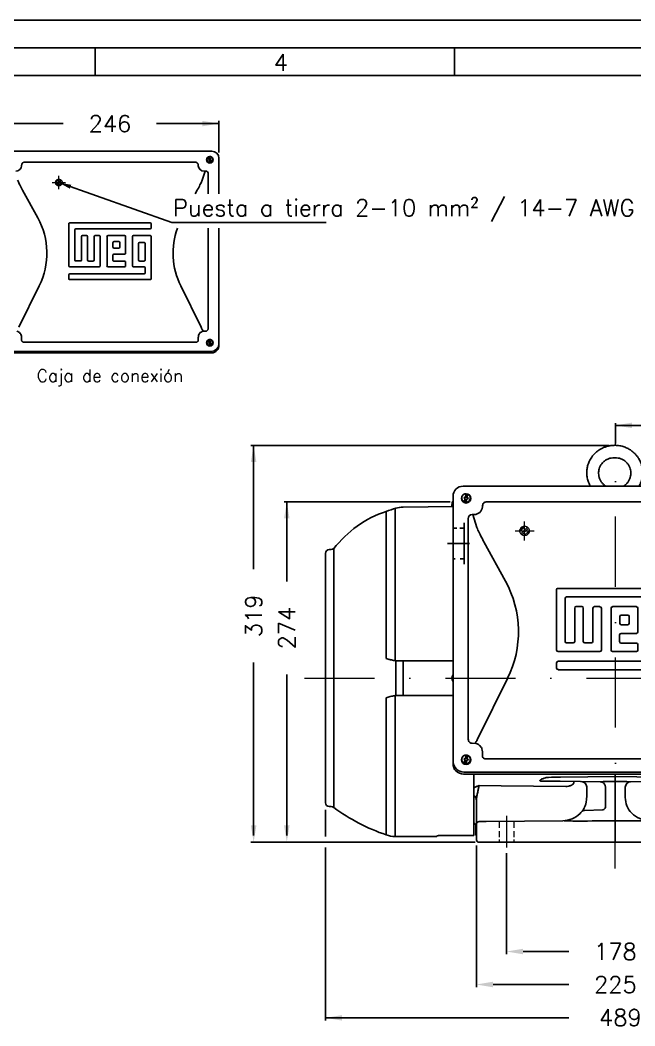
# Model space of a CAD drawing. Header units: millimetres. Extents: x -420 to 0, y 0 to 297.
# Drawn here: x -213.6 to -102.4, y 115 to 297 of the extents above; entities that cross this region are included whole.
import ezdxf
from ezdxf.enums import TextEntityAlignment as Align

# ---------------------------------------------------------------- set-up
doc = ezdxf.new("R2010")
doc.units = ezdxf.units.MM
doc.header["$MEASUREMENT"] = 0
doc.linetypes.add('DASHDOT', pattern=[25.4, 12.7, -6.35, 0, -6.35])
doc.linetypes.add('DASHED', pattern=[19.05, 12.7, -6.35])
for name, color, linetype, lineweight in [('CC', 3, 'Continuous', 25), ('FORMATO', 7, 'Continuous', 18), ('LC', 2, 'DASHDOT', 13), ('TT', 7, 'DASHED', 13), ('W22_FURO_PES_UNICO', 3, 'Continuous', 25), ('W22_MONO_4_CAPAC', 1, 'Continuous', 15)]:
    doc.layers.add(name, color=color, linetype=linetype, lineweight=lineweight)
for name, color, linetype in [('COTAS', 1, 'Continuous'), ('LEGENDA', 7, 'Continuous'), ('UMFURO', 3, 'Continuous'), ('W22_MONO_ATER_DUPLO', 1, 'Continuous'), ('W22_MONO_TOPO', 1, 'Continuous')]:
    doc.layers.add(name, color=color, linetype=linetype)
doc.styles.add('ROMANS', font='romans.shx', dxfattribs={"height": 2.5})

# ---------------------------------------------------------------- blocks, each defined once
blk = doc.blocks.new('FORMATOWEGA3PMS')
at = {"layer": 'LEGENDA'}
for p, q in [((0, 297), (-420, 297)), ((-5, 292), (-395, 292)), ((-200, 292), (-200, 287)), ((-135, 292), (-135, 287))]:
    blk.add_line(p, q, dxfattribs=at)
at = {"layer": 'LEGENDA', "color": 6}
blk.add_line((-5, 287), (-395, 287), dxfattribs=at)
at = {"layer": 'LEGENDA', "insert": (-167.7, 290.82), "char_height": 3, "width": 2.6068, "attachment_point": 1, "style": 'ROMANS'}
blk.add_mtext('4', dxfattribs=at)
blk = doc.blocks.new('A$C5264652D')
at = {"layer": 'TT'}
h = blk.add_hatch(dxfattribs=at)
h.set_pattern_fill('ANSI32', color=256, scale=1.714286, style=0)
h.set_pattern_definition([(45, (-320.0944, -410.3304), (-0.45456865, 0.45456865), []), (45, (-319.79137, -410.3304), (-0.45456865, 0.45456865), [])])
h.paths.add_polyline_path([(-12.6, -5.24, 1), (-10.88, -5.24, 1)])
at = {"layer": 'LC'}
for p, q in [((-11.74, -6.96), (-11.74, -3.53)), ((-13.45, -5.24), (-10.02, -5.24))]:
    blk.add_line(p, q, dxfattribs=at)
at = {"layer": 'TT'}
blk.add_circle((-11.74, -5.24), 0.857, dxfattribs=at)
at = {"layer": 'UMFURO', "color": 7, "linetype": 'DASHED'}
for p, q in [((-24.69, -4.76), (-23.97, -4.76)), ((-23.44, -4.76), (-22.69, -4.76)), ((-22.69, -3.76), (-22.69, -11.27)), ((-24.69, -10.27), (-24.32, -10.27)), ((-23.42, -10.27), (-22.69, -10.27))]:
    blk.add_line(p, q, dxfattribs=at)
at = {"layer": 'UMFURO', "color": 2, "linetype": 'DASHED'}
blk.add_line((-25.69, -7.51), (-21.69, -7.51), dxfattribs=at)
blk = doc.blocks.new('A$C0A106F13')
at = {"layer": 'CC', "linetype": 'Continuous'}
for p, q in [((-27.41, 0), (-27.53, 0)), ((27.41, 0), (27.53, 0)), ((-27.12, -1.98), (-26.97, -1.36)), ((-26.84, -2.05), (-26.69, -1.43)), ((26.84, -2.05), (26.69, -1.43)), ((27.12, -1.98), (26.97, -1.36)), ((-29.37, -1.83), (-29.37, -50.17)), ((-27.36, -2.16), (-27.31, -1.94)), ((-27.36, -2.16), (-27.18, -2.2)), ((-27.18, -2.2), (-27.33, -2.82)), ((-27.31, -1.94), (-27.12, -1.98)), ((-27.18, -2.2), (-27.18, -2.22)), ((-27.15, -2.23), (-27.18, -2.22)), ((-27.16, -2.27), (-27.15, -2.23)), ((-26.94, -2.33), (-27.16, -2.27)), ((-27.12, -2), (-27.12, -1.98)), ((-27.09, -2.01), (-27.12, -2)), ((-27.09, -2.01), (-27.08, -1.97)), ((-26.86, -2.02), (-27.08, -1.97)), ((-26.89, -2.27), (-27.05, -2.89)), ((-26.94, -2.33), (-26.93, -2.28)), ((-26.9, -2.29), (-26.93, -2.28)), ((-26.89, -2.27), (-26.71, -2.32)), ((-26.87, -2.06), (-26.86, -2.02)), ((-26.84, -2.07), (-26.87, -2.06)), ((-26.84, -2.05), (-26.65, -2.1)), ((-26.84, -2.07), (-26.84, -2.05)), ((-26.71, -2.32), (-26.65, -2.1)), ((-23.39, -2.85), (-23.26, -2.85)), ((23.39, -2.85), (23.26, -2.85)), ((26.84, -2.05), (26.65, -2.1)), ((26.71, -2.32), (26.65, -2.1)), ((26.89, -2.27), (26.71, -2.32)), ((26.84, -2.07), (26.84, -2.05)), ((26.84, -2.07), (26.87, -2.06)), ((26.86, -2.02), (27.08, -1.97)), ((26.87, -2.06), (26.86, -2.02)), ((26.89, -2.27), (27.05, -2.89)), ((26.9, -2.29), (26.93, -2.28)), ((26.94, -2.33), (26.93, -2.28)), ((26.94, -2.33), (27.16, -2.27)), ((27.09, -2.01), (27.08, -1.97)), ((27.09, -2.01), (27.12, -2)), ((27.31, -1.94), (27.12, -1.98)), ((27.12, -2), (27.12, -1.98)), ((27.15, -2.23), (27.18, -2.22)), ((27.16, -2.27), (27.15, -2.23)), ((27.36, -2.16), (27.18, -2.2)), ((27.18, -2.2), (27.18, -2.22)), ((27.18, -2.2), (27.33, -2.82)), ((27.36, -2.16), (27.31, -1.94)), ((29.37, -1.83), (29.37, -50.17)), ((-25.93, -5.12), (-25.55, -5.12)), ((25.93, -5.12), (25.55, -5.12)), ((-26.62, -45.53), (-26.62, -5.91)), ((26.62, -45.53), (26.62, -5.91)), ((-23.77, -10.08), (-19.88, -17.18)), ((23.77, -10.08), (19.88, -17.18)), ((-10.63, -29.64), (-10.63, -18.77)), ((10.38, -18.49), (-10.38, -18.49)), ((10.64, -19.78), (10.64, -18.75)), ((-9.09, -28.09), (-9.09, -20.3)), ((-8.83, -20.04), (10.38, -20.04)), ((-6.07, -21.77), (-7.1, -21.77)), ((-3.8, -21.79), (-2.8, -21.79)), ((-0.5, -21.79), (3.79, -21.79)), ((6.08, -21.79), (10.36, -21.79)), ((-7.36, -22.04), (-7.36, -28.09)), ((-5.81, -28.1), (-5.81, -22.04)), ((-4.07, -22.04), (-4.07, -28.1)), ((-2.54, -22.05), (-2.54, -29.64)), ((-0.76, -29.64), (-0.76, -22.05)), ((0.79, -24.8), (0.79, -23.6)), ((1.05, -23.33), (2.26, -23.33)), ((2.52, -23.6), (2.52, -24.8)), ((4.06, -22.05), (4.06, -26.35)), ((5.82, -29.64), (5.82, -22.05)), ((7.62, -23.62), (8.83, -23.62)), ((10.63, -22.05), (10.63, -32.92)), ((2.26, -25.07), (1.05, -25.07)), ((7.36, -28.1), (7.36, -23.88)), ((9.09, -23.88), (9.09, -28.1)), ((0.77, -26.88), (0.77, -28.12)), ((3.79, -26.62), (1.04, -26.62)), ((-7.62, -28.36), (-8.83, -28.36)), ((-4.34, -28.36), (-5.54, -28.36)), ((1.04, -28.38), (3.79, -28.38)), ((4.06, -28.64), (4.06, -29.64)), ((8.83, -28.36), (7.62, -28.36)), ((-2.8, -29.9), (-10.37, -29.9)), ((3.79, -29.9), (-0.5, -29.9)), ((8.84, -29.9), (6.08, -29.9)), ((9.1, -31.4), (9.1, -30.17)), ((-10.63, -32.92), (-10.63, -31.93)), ((-10.37, -31.67), (8.84, -31.67)), ((10.36, -33.19), (-10.37, -33.19)), ((-19.5, -34.76), (-24.76, -45.43)), ((19.5, -34.76), (24.76, -45.43)), ((-24.76, -45.43), (-24.91, -45.71)), ((24.76, -45.43), (24.91, -45.71)), ((-27.12, -49.28), (-26.97, -48.65)), ((-26.84, -49.35), (-26.69, -48.72)), ((26.84, -49.35), (26.69, -48.72)), ((27.12, -49.28), (26.97, -48.65)), ((-27.36, -49.45), (-27.31, -49.23)), ((-27.36, -49.45), (-27.18, -49.5)), ((-27.18, -49.5), (-27.33, -50.12)), ((-27.31, -49.23), (-27.12, -49.28)), ((-27.18, -49.5), (-27.18, -49.51)), ((-27.15, -49.52), (-27.18, -49.51)), ((-27.16, -49.57), (-27.15, -49.52)), ((-26.94, -49.62), (-27.16, -49.57)), ((-27.12, -49.3), (-27.12, -49.28)), ((-27.09, -49.31), (-27.12, -49.3)), ((-27.09, -49.31), (-27.08, -49.26)), ((-26.86, -49.32), (-27.08, -49.26)), ((-26.89, -49.56), (-27.05, -50.19)), ((-26.94, -49.62), (-26.93, -49.58)), ((-26.9, -49.58), (-26.93, -49.58)), ((-26.89, -49.56), (-26.71, -49.61)), ((-26.87, -49.36), (-26.86, -49.32)), ((-26.84, -49.37), (-26.87, -49.36)), ((-26.84, -49.35), (-26.65, -49.39)), ((-26.84, -49.37), (-26.84, -49.35)), ((-26.71, -49.61), (-26.65, -49.39)), ((23.31, -49.35), (-23.31, -49.35)), ((26.84, -49.35), (26.65, -49.39)), ((26.71, -49.61), (26.65, -49.39)), ((26.89, -49.56), (26.71, -49.61)), ((26.84, -49.37), (26.84, -49.35)), ((26.84, -49.37), (26.87, -49.36)), ((26.86, -49.32), (27.08, -49.26)), ((26.87, -49.36), (26.86, -49.32)), ((26.89, -49.56), (27.05, -50.19)), ((26.9, -49.58), (26.93, -49.58)), ((26.94, -49.62), (26.93, -49.58)), ((26.94, -49.62), (27.16, -49.57)), ((27.09, -49.31), (27.08, -49.26)), ((27.09, -49.31), (27.12, -49.3)), ((27.31, -49.23), (27.12, -49.28)), ((27.12, -49.3), (27.12, -49.28)), ((27.15, -49.52), (27.18, -49.51)), ((27.16, -49.57), (27.15, -49.52)), ((27.36, -49.45), (27.18, -49.5)), ((27.18, -49.5), (27.18, -49.51)), ((27.18, -49.5), (27.33, -50.12)), ((27.36, -49.45), (27.31, -49.23)), ((27.48, -52.1), (-27.48, -52.1)), ((-27.41, -51.76), (27.41, -51.76))]:
    blk.add_line(p, q, dxfattribs=at)
at = {"layer": 'CC'}
for p, q in [((27.41, 0), (-27.41, 0)), ((-23.26, -2.85), (23.26, -2.85)), ((-25.07, -7.48), (-25.8, -5.12)), ((25.07, -7.48), (25.8, -5.12)), ((-25.93, -46.49), (-25.26, -46.54)), ((25.93, -46.49), (25.26, -46.54))]:
    blk.add_line(p, q, dxfattribs=at)
at = {"layer": 'CC', "linetype": 'Continuous'}
for points in [[(-27.33, -2.82), (-27.33, -2.84), (-27.34, -2.86)], [(-27.05, -2.89), (-27.05, -2.91), (-27.05, -2.93)], [(-26.97, -48.65), (-26.97, -48.65), (-26.97, -48.65)], [(-26.69, -48.72), (-26.68, -48.72), (-26.68, -48.72)], [(-27.33, -50.12), (-27.33, -50.14), (-27.34, -50.16)], [(-27.05, -50.19), (-27.05, -50.21), (-27.05, -50.23)]]:
    blk.add_lwpolyline(points, dxfattribs=at)
at = {"layer": 'CC', "linetype": 'Continuous', "flags": 128}
for points in [[(27.05, -2.89), (27.05, -2.91), (27.05, -2.93)], [(27.33, -2.82), (27.33, -2.84), (27.34, -2.86)], [(26.69, -48.72), (26.68, -48.72), (26.68, -48.72)], [(26.97, -48.65), (26.97, -48.65), (26.97, -48.65)], [(27.05, -50.19), (27.05, -50.21), (27.05, -50.23)], [(27.33, -50.12), (27.33, -50.14), (27.34, -50.16)]]:
    blk.add_lwpolyline(points, dxfattribs=at)
at = {"layer": 'CC', "linetype": 'Continuous'}
for centre in [(-27.01, -2.2), (27.01, -2.2), (-27.01, -49.5), (27.01, -49.5)]:
    blk.add_circle(centre, 0.843, dxfattribs=at)
for centre, radius, start, end in [((-27.01, -2.13), 0.768, 86.9184, 245.3687), ((-27.01, -2.13), 0.768, 266.9185, 65.3686), ((27.01, -2.13), 0.768, 114.6314, 273.0815), ((27.01, -2.13), 0.768, 294.6313, 93.0816), ((-27.01, -2.14), 0.793, 245.6214, 266.8685), ((27.01, -2.14), 0.793, 273.1315, 294.3786), ((-25.54, -3.61), 1.51, 269.9046, 354.5872), ((25.54, -3.61), 1.51, 185.4128, 270.0954), ((-36.57, -26.33), 19.04, 333.7391, 28.7391), ((36.57, -26.33), 19.04, 151.2609, 206.2609), ((-8.81, -20.32), 0.278, 92.849, 177.1511), ((-3.77, -22.1), 0.314, 95.3378, 168.464), ((-2.81, -22.07), 0.278, 2.8488, 87.1511), ((-0.48, -22.07), 0.278, 92.8489, 177.1512), ((3.78, -22.07), 0.278, 2.8488, 87.1511), ((6.1, -22.07), 0.278, 92.849, 177.1512), ((10.35, -22.07), 0.278, 2.849, 87.151), ((1.07, -23.61), 0.278, 92.8489, 177.1512), ((2.24, -23.61), 0.278, 2.8488, 87.1511), ((7.64, -23.9), 0.278, 92.8486, 177.1514), ((8.81, -23.9), 0.278, 2.8489, 87.1511), ((1.07, -24.79), 0.278, 182.8487, 267.1512), ((2.24, -24.79), 0.278, 272.8489, 357.1513), ((3.78, -26.34), 0.278, 272.8488, 357.1513), ((-8.81, -28.08), 0.278, 182.8486, 267.1514), ((-7.64, -28.08), 0.278, 272.8489, 357.1511), ((-5.53, -28.08), 0.278, 182.8487, 267.1513), ((-4.35, -28.08), 0.278, 272.8487, 357.1513), ((3.78, -28.66), 0.278, 2.8488, 87.1512), ((7.64, -28.08), 0.278, 182.8485, 267.1514), ((8.81, -28.08), 0.278, 272.8489, 357.1512), ((-10.35, -29.63), 0.278, 182.8485, 267.1514), ((-2.81, -29.63), 0.278, 272.8487, 357.1513), ((-0.48, -29.63), 0.278, 182.8487, 267.1513), ((3.78, -29.63), 0.278, 272.8487, 357.1513), ((6.1, -29.63), 0.278, 182.8487, 267.1512), ((-10.35, -31.94), 0.278, 92.8486, 177.1514), ((-10.35, -32.91), 0.278, 182.8486, 267.1514), ((10.35, -32.91), 0.278, 272.8488, 357.1511), ((-27.01, -49.42), 0.768, 86.9184, 245.3687), ((-27.01, -49.42), 0.768, 266.9183, 65.3688), ((-27.01, -49.45), 0.793, 65.62, 86.8696), ((27.01, -49.42), 0.768, 114.6312, 273.0817), ((27.01, -49.45), 0.793, 93.1304, 114.38), ((27.01, -49.42), 0.768, 294.6313, 93.0816), ((-27.01, -49.44), 0.793, 245.6204, 266.8695), ((27.01, -49.44), 0.793, 273.1305, 294.3796)]:
    blk.add_arc(centre, radius, start, end, dxfattribs=at)
at = {"layer": 'CC', "linetype": 'Continuous', "extrusion": (0, 0, -1)}
for centre, major_axis, ratio, start_param, end_param in [((-27.52, -1.84), (-1.58, 0.97), 0.991537, -0.54902, 1.01418), ((-25.89, -5.95), (-0.218, 0.805), 0.862697, -1.29414, 0.246843), ((-25.89, -45.62), (0.194, 0.853), 0.823262, 2.929876, 3.514943), ((-22.95, -37.32), (0.59, 18.52), 0.051009, 4.042465, 4.094041), ((-27.47, -50.25), (-1.88, 0.27), 0.968772, 4.581134, 6.177136), ((-27.4, -49.92), (-1.86, 0.71), 0.911316, 4.381814, 5.885154)]:
    blk.add_ellipse(centre, major_axis=major_axis, ratio=ratio, start_param=start_param, end_param=end_param, dxfattribs=at)
at = {"layer": 'CC', "linetype": 'Continuous'}
for centre, major_axis, ratio, start_param, end_param in [((27.52, -1.84), (1.58, 0.97), 0.991537, 5.734165, 7.297365), ((25.89, -5.95), (0.218, 0.805), 0.862697, 4.989045, 6.530028), ((-10.36, -18.78), (-0.187, 0.243), 0.838117, -0.655565, 0.965508), ((10.36, -18.78), (0.216, 0.216), 0.884378, 5.519408, 7.046963), ((10.36, -19.75), (0.216, -0.216), 0.884378, 5.519408, 7.046963), ((-7.07, -22.06), (0.216, -0.216), 0.884378, 2.377815, 3.90537), ((-6.1, -22.06), (0.216, 0.216), 0.884378, 5.519408, 7.046963), ((1.06, -26.91), (0.216, -0.216), 0.884378, 2.377815, 3.90537), ((1.06, -28.09), (0.216, 0.216), 0.884378, 2.377815, 3.90537), ((8.82, -30.19), (0.216, 0.216), 0.884378, 5.519408, 7.046963), ((8.82, -31.38), (0.216, -0.216), 0.884378, 5.519408, 7.046963), ((25.89, -45.62), (-0.194, 0.853), 0.823262, 2.929876, 3.514943), ((22.95, -37.32), (-0.59, 18.52), 0.051009, 4.042465, 4.094041), ((27.4, -49.92), (1.86, 0.71), 0.911316, 4.381814, 5.885154), ((27.47, -50.25), (1.88, 0.27), 0.968772, 4.581134, 6.177136)]:
    blk.add_ellipse(centre, major_axis=major_axis, ratio=ratio, start_param=start_param, end_param=end_param, dxfattribs=at)
for points, knots in [([(-24.04, -3.75), (-24.04, -3.62), (-24.03, -3.41), (-23.93, -3.22), (-23.9, -3.15)], [0, 0, 0, 0, 0.650217, 1, 1, 1, 1]), ([(-23.9, -3.15), (-23.85, -3.09), (-23.8, -3.02), (-23.67, -2.93), (-23.57, -2.88), (-23.46, -2.86), (-23.42, -2.85), (-23.39, -2.85)], [0, 0, 0, 0, 0.357406, 0.438503, 0.80228, 0.873696, 1, 1, 1, 1]), ([(23.9, -3.15), (23.85, -3.09), (23.8, -3.02), (23.67, -2.93), (23.57, -2.88), (23.46, -2.86), (23.42, -2.85), (23.39, -2.85)], [0, 0, 0, 0, 0.357406, 0.438503, 0.80228, 0.873696, 1, 1, 1, 1]), ([(24.04, -3.75), (24.04, -3.62), (24.03, -3.41), (23.93, -3.22), (23.9, -3.15)], [0, 0, 0, 0, 0.650217, 1, 1, 1, 1]), ([(-25.07, -7.48), (-24.93, -7.78), (-24.59, -8.51), (-24.21, -9.25), (-23.99, -9.67)], [0, 0, 0, 0, 0.415719, 1, 1, 1, 1]), ([(25.07, -7.48), (24.93, -7.78), (24.59, -8.51), (24.21, -9.25), (23.99, -9.67)], [0, 0, 0, 0, 0.415719, 1, 1, 1, 1]), ([(-23.99, -9.67), (-23.98, -9.7), (-23.91, -9.83), (-23.83, -9.97), (-23.77, -10.08)], [0, 0, 0, 0, 0.194839, 1, 1, 1, 1]), ([(23.99, -9.67), (23.98, -9.7), (23.91, -9.83), (23.83, -9.97), (23.77, -10.08)], [0, 0, 0, 0, 0.194839, 1, 1, 1, 1]), ([(-26.33, -46.36), (-26.39, -46.3), (-26.51, -46.19), (-26.62, -45.89), (-26.62, -45.67), (-26.62, -45.53)], [0, 0, 0, 0, 0.262037, 0.539721, 1, 1, 1, 1]), ([(-24.91, -45.71), (-24.97, -45.83), (-25.09, -46.05), (-25.23, -46.32), (-25.31, -46.43), (-25.38, -46.53)], [0, 0, 0, 0, 0.369795, 0.712401, 1, 1, 1, 1]), ([(-24.06, -48.03), (-24.07, -47.86), (-24.1, -47.52), (-24.37, -47.06), (-24.76, -46.7), (-25.09, -46.59), (-25.26, -46.54)], [0, 0, 0, 0, 0.247338, 0.49859, 0.753826, 1, 1, 1, 1]), ([(24.06, -48.03), (24.07, -47.86), (24.1, -47.52), (24.37, -47.06), (24.76, -46.7), (25.09, -46.59), (25.26, -46.54)], [0, 0, 0, 0, 0.247338, 0.49859, 0.753826, 1, 1, 1, 1]), ([(24.91, -45.71), (24.97, -45.83), (25.09, -46.05), (25.23, -46.32), (25.31, -46.43), (25.38, -46.53)], [0, 0, 0, 0, 0.369795, 0.712401, 1, 1, 1, 1]), ([(26.33, -46.36), (26.39, -46.3), (26.51, -46.19), (26.62, -45.89), (26.62, -45.67), (26.62, -45.53)], [0, 0, 0, 0, 0.262037, 0.539721, 1, 1, 1, 1]), ([(-23.31, -49.35), (-23.39, -49.35), (-23.54, -49.34), (-23.75, -49.28), (-23.92, -49.15), (-24.03, -48.99), (-24.04, -48.86), (-24.05, -48.8)], [0, 0, 0, 0, 0.222594, 0.439246, 0.63121, 0.81626, 1, 1, 1, 1]), ([(23.31, -49.35), (23.39, -49.35), (23.54, -49.34), (23.75, -49.28), (23.92, -49.15), (24.03, -48.99), (24.04, -48.86), (24.05, -48.8)], [0, 0, 0, 0, 0.222594, 0.439246, 0.63121, 0.81626, 1, 1, 1, 1])]:
    blk.add_open_spline(points, degree=3, knots=knots, dxfattribs=at)
blk.add_blockref('A$C5264652D', (-4.68, -2.85))
blk = doc.blocks.new('CACAIXA')
at = {"layer": 'TT'}
h = blk.add_hatch(dxfattribs=at)
h.set_pattern_fill('ANSI32', color=256, scale=1.2, style=0)
h.set_pattern_definition([(45, (26.7583, 267.52103), (-0.31819805, 0.31819805), []), (45, (26.9704, 267.52103), (-0.31819805, 0.31819805), [])])
h.paths.add_polyline_path([(242.01, 551.08, 1), (243.21, 551.08, 1)])
at = {"layer": 'CC', "linetype": 'Continuous'}
for p, q in [((233.51, 556.75), (270.27, 556.75)), ((269.79, 555.31), (269.66, 555.28)), ((269.69, 555.13), (269.66, 555.28)), ((269.79, 555.31), (269.68, 555.75)), ((269.82, 555.16), (269.69, 555.13)), ((269.79, 555.3), (269.79, 555.31)), ((269.79, 555.3), (269.81, 555.3)), ((269.8, 555.33), (269.96, 555.37)), ((269.81, 555.3), (269.8, 555.33)), ((269.82, 555.16), (269.93, 554.72)), ((269.83, 555.14), (269.85, 555.15)), ((269.86, 555.12), (269.85, 555.15)), ((269.86, 555.12), (270.01, 555.16)), ((269.99, 555.36), (269.88, 555.79)), ((269.96, 555.34), (269.96, 555.37)), ((269.96, 555.34), (269.99, 555.34)), ((270.12, 555.39), (269.99, 555.36)), ((269.99, 555.34), (269.99, 555.36)), ((270.01, 555.16), (270, 555.19)), ((270, 555.19), (270.02, 555.19)), ((270.15, 555.24), (270.02, 555.21)), ((270.02, 555.21), (270.02, 555.19)), ((270.02, 555.21), (270.13, 554.77)), ((270.15, 555.24), (270.12, 555.39)), ((270.19, 556.75), (270.27, 556.75)), ((271.56, 555.47), (271.56, 549.03)), ((236.43, 554.75), (236.33, 554.75)), ((267.28, 554.75), (236.43, 554.75)), ((267.37, 554.75), (267.28, 554.75)), ((269.15, 553.16), (268.88, 553.16)), ((269.63, 549.03), (269.63, 552.61)), ((238.79, 544.72), (236.06, 549.69)), ((267.64, 549.69), (267.28, 549.03)), ((244.41, 536), (244.41, 543.61)), ((259.12, 543.8), (244.59, 543.8)), ((245.49, 537.08), (245.49, 542.53)), ((245.67, 542.72), (259.12, 542.72)), ((259.3, 542.9), (259.3, 543.62)), ((269.63, 524.88), (269.63, 542.83)), ((271.56, 542.83), (271.56, 521.63)), ((246.7, 541.32), (246.7, 537.08)), ((247.6, 541.51), (246.89, 541.51)), ((247.79, 537.08), (247.79, 541.32)), ((249, 541.32), (249, 537.08)), ((249.2, 541.5), (249.89, 541.5)), ((250.08, 541.31), (250.08, 536)), ((251.32, 536), (251.32, 541.31)), ((251.51, 541.5), (254.51, 541.5)), ((252.59, 540.41), (253.43, 540.41)), ((254.69, 541.31), (254.69, 538.3)), ((255.93, 536), (255.93, 541.31)), ((256.11, 541.5), (259.11, 541.5)), ((259.29, 541.31), (259.29, 533.7)), ((252.4, 539.39), (252.4, 540.23)), ((253.43, 539.2), (252.59, 539.2)), ((253.62, 540.23), (253.62, 539.39)), ((257, 537.08), (257, 540.03)), ((257.19, 540.21), (258.03, 540.21)), ((258.22, 540.03), (258.22, 537.08)), ((246.52, 536.9), (245.67, 536.9)), ((248.82, 536.89), (247.97, 536.89)), ((252.39, 537.93), (252.39, 537.07)), ((254.51, 538.11), (252.58, 538.11)), ((252.58, 536.88), (254.51, 536.88)), ((258.03, 536.89), (257.19, 536.89)), ((249.89, 535.81), (244.6, 535.81)), ((254.51, 535.81), (251.51, 535.81)), ((254.69, 536.7), (254.69, 536)), ((258.04, 535.81), (256.11, 535.81)), ((258.23, 534.77), (258.23, 535.63)), ((244.41, 533.7), (244.41, 534.4)), ((244.6, 534.58), (258.04, 534.58)), ((259.11, 533.52), (244.6, 533.52)), ((235.37, 524.95), (239.06, 532.42)), ((264.65, 532.42), (268.33, 524.95)), ((268.33, 524.95), (268.43, 524.75)), ((269.79, 522.2), (269.66, 522.17)), ((269.79, 522.2), (269.68, 522.64)), ((269.79, 522.19), (269.79, 522.2)), ((269.8, 522.23), (269.96, 522.26)), ((269.81, 522.2), (269.8, 522.23)), ((269.99, 522.25), (269.88, 522.69)), ((269.96, 522.23), (269.96, 522.26)), ((269.96, 522.23), (269.99, 522.24)), ((270.12, 522.28), (269.99, 522.25)), ((269.99, 522.24), (269.99, 522.25)), ((270.15, 522.13), (270.12, 522.28)), ((270.19, 520.51), (233.52, 520.51)), ((236.39, 522.2), (267.32, 522.2)), ((269.69, 522.02), (269.66, 522.17)), ((269.82, 522.05), (269.69, 522.02)), ((269.79, 522.19), (269.81, 522.2)), ((269.82, 522.05), (269.93, 521.62)), ((269.83, 522.04), (269.85, 522.04)), ((269.86, 522.01), (269.85, 522.04)), ((269.86, 522.01), (270.01, 522.05)), ((270, 522.08), (270.02, 522.09)), ((270.01, 522.05), (270, 522.08)), ((270.15, 522.13), (270.02, 522.1)), ((270.02, 522.1), (270.02, 522.09)), ((270.02, 522.1), (270.13, 521.66)), ((233.47, 520.28), (270.24, 520.28)), ((343.26, 444.04), (343.26, 443.64)), ((331.68, 442.78), (329.87, 442.8)), ((331.2, 443.48), (331.69, 443.49)), ((340.66, 442.66), (333.31, 442.76)), ((333.32, 443.51), (343.26, 443.64)), ((343.26, 443.64), (353.21, 443.51)), ((353.21, 442.76), (345.78, 442.66)), ((338.09, 440.19), (338.09, 441.76)), ((341.46, 438.1), (341.46, 441.72)), ((343.26, 441.44), (343.26, 436.19)), ((345.06, 441.72), (345.06, 439.85)), ((318.12, 437.13), (318.12, 438.97)), ((318.12, 434.97), (318.12, 437.13)), ((336.89, 436.95), (336.9, 436.95)), ((337.68, 437.49), (340.99, 437.61)), ((346.23, 437.01), (346.23, 437)), ((318.12, 432.33), (318.12, 434.97)), ((319.91, 435.48), (333.75, 435.63)), ((343.26, 435.62), (343.26, 435.22)), ((343.26, 435.22), (343.26, 432.09)), ((367.92, 431.77), (318.38, 431.77)), ((343.26, 432.09), (343.26, 431.77))]:
    blk.add_line(p, q, dxfattribs=at)
at = {"layer": 'CC'}
for p, q in [((268.55, 551.51), (269.06, 553.16)), ((269.15, 524.2), (268.68, 524.17)), ((317.67, 435.25), (317.67, 444.06))]:
    blk.add_line(p, q, dxfattribs=at)
at = {"layer": 'CC', "linetype": 'Continuous', "flags": 128}
for points in [[(269.93, 554.72), (269.93, 554.71), (269.94, 554.69)], [(270.13, 554.77), (270.13, 554.76), (270.13, 554.74)], [(269.68, 522.64), (269.68, 522.64), (269.68, 522.64)], [(269.88, 522.69), (269.88, 522.69), (269.88, 522.69)], [(269.93, 521.62), (269.93, 521.6), (269.94, 521.59)], [(270.13, 521.66), (270.13, 521.65), (270.13, 521.64)], [(341.95, 442.74), (342.71, 442.74), (343.26, 442.73), (343.26, 442.73)], [(318.61, 442.01), (322.62, 441.97), (334.32, 441.83)], [(318.01, 434.79), (318.01, 434.78), (318.01, 434.78), (318, 434.88), (317.97, 434.97), (317.93, 435.06), (317.87, 435.13), (317.79, 435.19), (317.71, 435.24), (317.67, 435.25)], [(318.61, 435.47), (318.64, 435.47), (318.71, 435.47), (318.83, 435.47), (318.99, 435.47), (319.19, 435.47), (319.41, 435.48), (319.65, 435.48), (319.91, 435.48)]]:
    blk.add_lwpolyline(points, dxfattribs=at)
at = {"layer": 'CC', "linetype": 'Continuous'}
for centre in [(269.91, 555.21), (269.91, 522.1)]:
    blk.add_circle(centre, 0.59, dxfattribs=at)
for centre, radius, start, end in [((269.9, 555.26), 0.537, 114.6314, 273.0815), ((269.91, 555.26), 0.537, 294.6313, 93.0816), ((234.82, 554.22), 1.06, 269.9046, 354.5872), ((268.88, 554.22), 1.06, 185.4128, 270.0954), ((269.91, 555.25), 0.555, 273.1315, 294.3786), ((227.11, 538.31), 13.33, 333.7391, 28.7391), ((245.68, 542.52), 0.195, 92.849, 177.1511), ((276.6, 538.31), 13.33, 160.2017, 206.2609), ((249.22, 541.28), 0.22, 95.3378, 168.464), ((249.88, 541.3), 0.195, 2.8488, 87.1511), ((251.51, 541.3), 0.195, 92.8489, 177.1512), ((252.6, 540.22), 0.195, 92.8489, 177.1512), ((253.42, 540.22), 0.195, 2.8488, 87.1511), ((254.5, 541.3), 0.195, 2.8488, 87.1511), ((256.12, 541.3), 0.195, 92.849, 177.1512), ((259.1, 541.3), 0.195, 2.849, 87.151), ((252.6, 539.4), 0.195, 182.8487, 267.1512), ((253.42, 539.4), 0.195, 272.8489, 357.1513), ((257.2, 540.02), 0.195, 92.8486, 177.1514), ((258.02, 540.02), 0.195, 2.8489, 87.1511), ((245.68, 537.09), 0.195, 182.8486, 267.1514), ((246.51, 537.09), 0.195, 272.8489, 357.1511), ((247.98, 537.09), 0.195, 182.8487, 267.1513), ((248.81, 537.09), 0.195, 272.8487, 357.1513), ((254.5, 538.31), 0.195, 272.8488, 357.1513), ((254.5, 536.69), 0.195, 2.8488, 87.1512), ((257.2, 537.09), 0.195, 182.8485, 267.1514), ((258.02, 537.09), 0.195, 272.8489, 357.1512), ((244.61, 536.01), 0.195, 182.8485, 267.1514), ((249.88, 536.01), 0.195, 272.8487, 357.1513), ((251.51, 536.01), 0.195, 182.8487, 267.1513), ((254.5, 536.01), 0.195, 272.8487, 357.1513), ((256.12, 536.01), 0.195, 182.8487, 267.1512), ((244.61, 534.39), 0.195, 92.8486, 177.1514), ((244.61, 533.71), 0.195, 182.8486, 267.1514), ((259.1, 533.71), 0.195, 272.8488, 357.1511), ((269.9, 522.15), 0.537, 114.6312, 273.0817), ((269.91, 522.13), 0.555, 93.1304, 114.38), ((269.91, 522.15), 0.537, 294.6313, 93.0816), ((269.91, 522.14), 0.555, 273.1305, 294.3796), ((332.37, 442.54), 3.4, 358.6034, 3.1484), ((337.14, 441.76), 0.945, 0, 89.25), ((340.52, 441.72), 0.945, 0, 70.7582), ((346.01, 441.72), 0.945, 90.75, 180), ((317.12, 439.39), 0.999, 1.7196, 56.7065), ((349.11, 439.85), 4.05, 180, 224.5), ((333.71, 440.13), 4.5, 270.5, 315), ((334.04, 439.82), 4.05, 315, 320.3073), ((337.71, 436.77), 0.72, 92, 140.3073), ((340.97, 438.1), 0.495, 272, 0), ((349.44, 440.16), 4.5, 224.5, 269.5), ((318.62, 434.97), 0.495, 90.5, 180), ((318.35, 433.15), 0.339, 178.0376, 228.148), ((318.84, 432.33), 0.72, 180, 230.3274)]:
    blk.add_arc(centre, radius, start, end, dxfattribs=at)
for centre, major_axis, ratio, start_param, end_param in [((270.26, 555.46), (1.11, 0.68), 0.991537, 5.734165, 7.297365), ((269.12, 552.58), (0.153, 0.564), 0.862697, 4.989045, 6.530028), ((244.6, 543.6), (-0.131, 0.17), 0.838117, -0.655565, 0.965508), ((259.1, 543.6), (0.151, 0.151), 0.884378, 5.519408, 7.046963), ((259.1, 542.92), (0.151, -0.151), 0.884378, 5.519408, 7.046963), ((246.9, 541.3), (0.151, -0.151), 0.884378, 2.377815, 3.90537), ((247.59, 541.3), (0.151, 0.151), 0.884378, 5.519408, 7.046963), ((252.59, 537.91), (0.151, -0.151), 0.884378, 2.377815, 3.90537), ((252.59, 537.08), (0.151, 0.151), 0.884378, 2.377815, 3.90537), ((258.02, 535.61), (0.151, 0.151), 0.884378, 5.519408, 7.046963), ((258.02, 534.78), (0.151, -0.151), 0.884378, 5.519408, 7.046963), ((269.12, 524.81), (-0.136, 0.597), 0.823262, 2.929876, 3.514943), ((236.64, 530.62), (0.41, 12.96), 0.051009, 2.189145, 2.240721), ((267.06, 530.62), (-0.41, 12.96), 0.051009, 4.042465, 4.094041), ((270.18, 521.8), (1.3, 0.5), 0.911316, 4.381814, 5.885154), ((270.23, 521.57), (1.32, 0.19), 0.968772, 4.581134, 6.177136), ((-2401.89, 411.26), (2931.18, 25.86), 0.000138, 0.358184, 0.364703), ((3088.42, 411.26), (2931.18, -25.86), 0.000138, 2.780123, 2.783409)]:
    blk.add_ellipse(centre, major_axis=major_axis, ratio=ratio, start_param=start_param, end_param=end_param, dxfattribs=at)
for points, knots in [([(235.98, 554.54), (235.94, 554.47), (235.91, 554.39), (235.88, 554.25), (235.88, 554.18), (235.88, 554.12)], [0, 0, 0, 0, 0.526253, 0.556278, 1, 1, 1, 1]), ([(236.33, 554.75), (236.31, 554.75), (236.25, 554.74), (236.17, 554.71), (236.07, 554.65), (236.02, 554.6), (235.98, 554.55), (235.98, 554.54)], [0, 0, 0, 0, 0.126303, 0.484161, 0.561642, 0.923132, 1, 1, 1, 1]), ([(267.73, 554.54), (267.7, 554.58), (267.66, 554.63), (267.56, 554.7), (267.5, 554.73), (267.42, 554.75), (267.39, 554.75), (267.37, 554.75)], [0, 0, 0, 0, 0.357406, 0.438503, 0.80228, 0.873696, 1, 1, 1, 1]), ([(267.83, 554.12), (267.83, 554.21), (267.82, 554.36), (267.75, 554.49), (267.73, 554.54)], [0, 0, 0, 0, 0.650217, 1, 1, 1, 1]), ([(235.91, 549.97), (235.76, 550.27), (235.49, 550.79), (235.26, 551.3), (235.16, 551.51)], [0, 0, 0, 0, 0.584281, 1, 1, 1, 1]), ([(268.55, 551.51), (268.45, 551.3), (268.21, 550.79), (267.95, 550.27), (267.79, 549.97)], [0, 0, 0, 0, 0.415719, 1, 1, 1, 1]), ([(236.06, 549.69), (236.02, 549.77), (235.97, 549.86), (235.92, 549.96), (235.91, 549.97)], [0, 0, 0, 0, 0.805161, 1, 1, 1, 1]), ([(267.79, 549.97), (267.78, 549.96), (267.73, 549.86), (267.68, 549.77), (267.64, 549.69)], [0, 0, 0, 0, 0.194839, 1, 1, 1, 1]), ([(235.03, 524.17), (235.14, 524.13), (235.37, 524.06), (235.65, 523.81), (235.83, 523.49), (235.86, 523.24), (235.87, 523.12)], [0, 0, 0, 0, 0.246174, 0.50141, 0.752662, 1, 1, 1, 1]), ([(267.84, 523.12), (267.85, 523.24), (267.87, 523.49), (268.06, 523.81), (268.33, 524.06), (268.56, 524.13), (268.68, 524.17)], [0, 0, 0, 0, 0.247338, 0.49859, 0.753826, 1, 1, 1, 1]), ([(268.43, 524.75), (268.48, 524.67), (268.56, 524.51), (268.66, 524.32), (268.71, 524.24), (268.77, 524.17)], [0, 0, 0, 0, 0.369795, 0.712401, 1, 1, 1, 1]), ([(269.43, 524.3), (269.47, 524.34), (269.56, 524.41), (269.63, 524.62), (269.63, 524.78), (269.63, 524.88)], [0, 0, 0, 0, 0.262037, 0.539721, 1, 1, 1, 1]), ([(235.87, 522.59), (235.88, 522.54), (235.89, 522.46), (235.96, 522.34), (236.08, 522.25), (236.23, 522.21), (236.34, 522.2), (236.39, 522.2)], [0, 0, 0, 0, 0.18374, 0.36879, 0.560754, 0.777406, 1, 1, 1, 1]), ([(267.32, 522.2), (267.37, 522.2), (267.48, 522.21), (267.62, 522.25), (267.74, 522.34), (267.82, 522.46), (267.83, 522.54), (267.84, 522.59)], [0, 0, 0, 0, 0.222594, 0.439246, 0.63121, 0.81626, 1, 1, 1, 1]), ([(343.15, 503.55), (342.91, 503.53), (342.45, 503.51), (341.81, 503.39), (341.23, 503.19), (340.73, 502.95), (340.3, 502.69), (339.92, 502.42), (339.53, 502.07), (339.06, 501.55), (338.62, 500.87), (338.3, 500.08), (338.12, 499.32), (338.07, 498.57), (338.13, 497.82), (338.32, 497.03), (338.57, 496.48), (338.73, 496.18), (338.75, 496.15)], [0, 0, 0, 0, 0.0578309, 0.1081977, 0.1514364, 0.2025735, 0.2373506, 0.2696223, 0.3109321, 0.360568, 0.4334014, 0.5003453, 0.5591298, 0.6167998, 0.674617, 0.7361368, 0.80712, 0.815501, 0.815501, 0.815501, 0.815501]), ([(347.55, 496.15), (347.62, 496.27), (347.76, 496.53), (347.94, 496.97), (348.13, 497.59), (348.24, 498.35), (348.2, 499.19), (348.04, 499.96), (347.78, 500.66), (347.45, 501.24), (347.08, 501.74), (346.65, 502.19), (346.14, 502.61), (345.54, 502.98), (344.86, 503.28), (344.05, 503.5), (343.46, 503.53), (343.15, 503.55)], [0.1844486, 0.1844486, 0.1844486, 0.1844486, 0.2163539, 0.2545855, 0.2943401, 0.3679023, 0.4336484, 0.4929257, 0.5507259, 0.608225, 0.6498557, 0.6968866, 0.7529924, 0.8037395, 0.8619228, 0.9272937, 1, 1, 1, 1]), ([(341.57, 496.15), (341.48, 496.2), (341.27, 496.36), (340.95, 496.65), (340.64, 497.05), (340.41, 497.5), (340.27, 497.98), (340.22, 498.44), (340.24, 498.88), (340.33, 499.33), (340.52, 499.79), (340.77, 500.18), (341.05, 500.49), (341.28, 500.69), (341.5, 500.84), (341.75, 500.99), (342.09, 501.14), (342.57, 501.28), (342.94, 501.29), (343.15, 501.3)], [0.1859372, 0.1859372, 0.1859372, 0.1859372, 0.2183502, 0.2742249, 0.3283271, 0.3868489, 0.4421515, 0.4917396, 0.5406632, 0.5892297, 0.6438527, 0.7042133, 0.7455863, 0.780536, 0.8072352, 0.8345806, 0.8758165, 0.9309862, 1, 1, 1, 1]), ([(343.15, 501.3), (343.36, 501.29), (343.73, 501.28), (344.21, 501.14), (344.55, 500.99), (344.84, 500.82), (345.16, 500.58), (345.5, 500.23), (345.79, 499.79), (345.97, 499.33), (346.07, 498.88), (346.09, 498.44), (346.04, 497.98), (345.89, 497.5), (345.66, 497.05), (345.35, 496.65), (345.04, 496.36), (344.82, 496.2), (344.74, 496.15)], [0, 0, 0, 0, 0.0690197, 0.1241942, 0.1654337, 0.1927815, 0.2359025, 0.2957258, 0.3560917, 0.4107194, 0.4592901, 0.5082179, 0.5578103, 0.6131177, 0.6716445, 0.7257514, 0.781631, 0.8140467, 0.8140467, 0.8140467, 0.8140467]), ([(331.2, 443.48), (331.18, 443.48), (331.15, 443.48), (331.1, 443.48), (331.07, 443.48), (331, 443.47), (330.95, 443.46), (330.8, 443.44), (330.71, 443.42), (330.45, 443.35), (330.29, 443.3), (330.07, 443.21), (330, 443.18), (329.87, 443.12), (329.81, 443.08), (329.73, 443.03), (329.7, 443.01), (329.67, 442.97), (329.66, 442.96), (329.64, 442.94), (329.63, 442.93), (329.62, 442.9), (329.62, 442.89), (329.63, 442.87), (329.64, 442.86), (329.66, 442.84), (329.67, 442.83), (329.71, 442.82), (329.72, 442.82), (329.76, 442.81), (329.77, 442.81), (329.82, 442.81), (329.84, 442.8), (329.87, 442.8)], [0, 0, 0, 0, 0.03125, 0.03125, 0.0625, 0.0625, 0.125, 0.125, 0.25, 0.25, 0.5, 0.5, 0.625, 0.625, 0.75, 0.75, 0.8125, 0.8125, 0.84375, 0.84375, 0.875, 0.875, 0.90625, 0.90625, 0.921875, 0.921875, 0.9375, 0.9375, 0.953125, 0.953125, 0.96875, 0.96875, 1, 1, 1, 1]), ([(333.31, 442.76), (333.29, 442.76), (333.25, 442.76), (333.18, 442.76), (333.12, 442.76), (333.05, 442.76), (332.99, 442.76), (332.92, 442.76), (332.86, 442.77), (332.8, 442.77), (332.73, 442.77), (332.67, 442.77), (332.61, 442.77), (332.55, 442.77), (332.49, 442.77), (332.43, 442.77), (332.36, 442.77), (332.27, 442.77), (332.17, 442.77), (332.07, 442.78), (331.98, 442.78), (331.9, 442.78), (331.82, 442.78), (331.75, 442.78), (331.71, 442.78), (331.68, 442.78)], [0, 0, 0, 0, 0.033851, 0.067434, 0.10079, 0.133957, 0.166977, 0.199892, 0.232742, 0.265571, 0.298419, 0.33133, 0.364345, 0.397505, 0.430851, 0.464424, 0.498262, 0.561745, 0.624456, 0.686666, 0.748655, 0.810705, 0.873096, 0.936105, 1, 1, 1, 1]), ([(331.69, 443.49), (331.7, 443.49), (331.72, 443.49), (331.76, 443.49), (331.8, 443.49), (331.83, 443.49), (331.88, 443.49), (331.92, 443.49), (331.96, 443.49), (332.01, 443.49), (332.06, 443.5), (332.11, 443.5), (332.16, 443.5), (332.21, 443.5), (332.27, 443.5), (332.32, 443.5), (332.4, 443.5), (332.49, 443.5), (332.6, 443.5), (332.72, 443.5), (332.84, 443.51), (332.96, 443.51), (333.08, 443.51), (333.2, 443.51), (333.28, 443.51), (333.32, 443.51)], [0, 0, 0, 0, 0.034109, 0.067945, 0.101551, 0.134966, 0.168235, 0.201399, 0.234502, 0.267586, 0.300697, 0.333877, 0.367169, 0.400617, 0.434262, 0.468145, 0.502308, 0.565473, 0.62782, 0.689617, 0.751138, 0.812661, 0.874464, 0.936822, 1, 1, 1, 1]), ([(334.32, 441.83), (334.47, 441.83), (334.62, 441.84), (334.84, 441.88), (334.92, 441.9), (335.05, 441.94), (335.12, 441.96), (335.25, 442.02), (335.31, 442.05), (335.43, 442.12), (335.48, 442.15), (335.58, 442.23), (335.63, 442.27), (335.71, 442.36), (335.74, 442.41), (335.77, 442.46)], [0, 0, 0, 0, 0.25, 0.25, 0.375, 0.375, 0.5, 0.5, 0.625, 0.625, 0.75, 0.75, 0.875, 0.875, 1, 1, 1, 1]), ([(340.66, 442.66), (340.7, 442.66), (340.75, 442.67), (340.85, 442.68), (340.9, 442.68), (341.06, 442.7), (341.17, 442.71), (341.39, 442.73), (341.5, 442.73), (341.73, 442.74), (341.84, 442.74), (341.95, 442.74)], [0, 0, 0, 0, 0.125, 0.125, 0.25, 0.25, 0.5, 0.5, 0.75, 0.75, 1, 1, 1, 1]), ([(343.26, 442.73), (343.26, 442.76), (343.26, 442.8), (343.26, 442.9), (343.26, 442.95), (343.26, 443.07), (343.26, 443.14), (343.26, 443.26), (343.26, 443.32), (343.26, 443.43), (343.26, 443.47), (343.26, 443.54), (343.26, 443.57), (343.26, 443.61), (343.26, 443.62), (343.26, 443.64), (343.26, 443.64), (343.26, 443.64)], [0, 0, 0, 0, 0.125, 0.125, 0.25, 0.25, 0.375, 0.375, 0.5, 0.5, 0.625, 0.625, 0.75, 0.75, 0.875, 0.875, 1, 1, 1, 1]), ([(343.26, 442.73), (343.26, 442.73), (343.26, 442.73), (343.26, 442.73), (343.45, 442.73), (343.63, 442.73), (343.81, 442.74), (343.99, 442.74), (344.17, 442.74), (344.35, 442.74)], [-0.00000006, -0.00000006, -0.00000006, -0.00000006, 0, 0, 0, 0.002435763, 0.002435763, 0.002435763, 0.004842295, 0.004842295, 0.004842295, 0.004842295]), ([(343.26, 442.73), (343.26, 442.69), (343.26, 442.65), (343.26, 442.56), (343.26, 442.52), (343.26, 442.41), (343.26, 442.36), (343.26, 442.24), (343.26, 442.18), (343.26, 442.07), (343.26, 442.01), (343.26, 441.88), (343.26, 441.82), (343.26, 441.65), (343.26, 441.54), (343.26, 441.44)], [0, 0, 0, 0, 0.125, 0.125, 0.25, 0.25, 0.375, 0.375, 0.5, 0.5, 0.625, 0.625, 0.75, 0.75, 1, 1, 1, 1]), ([(344.35, 442.74), (344.48, 442.74), (344.6, 442.74), (344.85, 442.73), (344.97, 442.72), (345.21, 442.71), (345.33, 442.69), (345.51, 442.68), (345.57, 442.67), (345.68, 442.66), (345.73, 442.66), (345.78, 442.66)], [0, 0, 0, 0, 0.25, 0.25, 0.5, 0.5, 0.75, 0.75, 0.875, 0.875, 1, 1, 1, 1]), ([(317.67, 441.55), (317.82, 441.64), (318.04, 441.77), (318.37, 441.91), (318.53, 441.98), (318.61, 442.01), (318.61, 442.01)], [0, 0, 0, 0, 0.522803, 0.759526, 0.996548, 1, 1, 1, 1]), ([(318.12, 439.42), (318.12, 439.48), (318.13, 439.53), (318.14, 439.65), (318.15, 439.71), (318.18, 439.88), (318.21, 440), (318.25, 440.24), (318.28, 440.35), (318.32, 440.58), (318.35, 440.7), (318.39, 440.92), (318.41, 441.03), (318.45, 441.25), (318.47, 441.36), (318.51, 441.56), (318.53, 441.66), (318.56, 441.8), (318.57, 441.84), (318.58, 441.91), (318.59, 441.93), (318.6, 441.97), (318.6, 441.99), (318.61, 442.01)], [0, 0, 0, 0, 0.0625, 0.0625, 0.125, 0.125, 0.25, 0.25, 0.375, 0.375, 0.5, 0.5, 0.625, 0.625, 0.75, 0.75, 0.875, 0.875, 0.9375, 0.9375, 0.96875, 0.96875, 1, 1, 1, 1]), ([(337.86, 438.49), (337.89, 438.58), (337.92, 438.68), (337.96, 438.85), (337.97, 438.9), (337.99, 439.01), (338, 439.07), (338.01, 439.13)], [0, 0, 0, 0, 0.5, 0.5, 0.75, 0.75, 1, 1, 1, 1]), ([(338.07, 439.62), (338.07, 439.67), (338.07, 439.72), (338.08, 439.82), (338.08, 439.87), (338.09, 440.01), (338.09, 440.1), (338.09, 440.19)], [0, 0, 0, 0, 0.25, 0.25, 0.5, 0.5, 1, 1, 1, 1]), ([(337.3, 437.42), (337.28, 437.38), (337.25, 437.35), (337.2, 437.29), (337.18, 437.26), (337.16, 437.23)], [0, 0, 0, 0, 0.5, 0.5, 1, 1, 1, 1]), ([(337.44, 437.62), (337.49, 437.7), (337.55, 437.79), (337.62, 437.94), (337.65, 437.99), (337.7, 438.09), (337.72, 438.15), (337.75, 438.2)], [0, 0, 0, 0, 0.5, 0.5, 0.75, 0.75, 1, 1, 1, 1]), ([(336.51, 435.57), (336.3, 435.56), (336.1, 435.57), (335.69, 435.57), (335.48, 435.58), (335.08, 435.6), (334.88, 435.61), (334.58, 435.62), (334.48, 435.63), (334.28, 435.63), (334.18, 435.63), (333.98, 435.64)], [0, 0, 0, 0, 0.25, 0.25, 0.5, 0.5, 0.75, 0.75, 0.875, 0.875, 1, 1, 1, 1]), ([(349.13, 435.67), (348.98, 435.66), (348.88, 435.66), (348.68, 435.66), (348.58, 435.65), (348.29, 435.64), (348.08, 435.63), (347.68, 435.61), (347.47, 435.6), (347.06, 435.59), (346.86, 435.59), (346.66, 435.59)], [0, 0, 0, 0, 0.125, 0.125, 0.25, 0.25, 0.5, 0.5, 0.75, 0.75, 1, 1, 1, 1]), ([(318.01, 433.17), (318.01, 433.17), (318.01, 433.15), (318.01, 433.3), (318.01, 433.6), (318.01, 434.04), (318.01, 434.39), (318.01, 434.56)], [0, 0, 0, 0, 0.087572, 0.315693, 0.54381, 0.771905, 1, 1, 1, 1])]:
    blk.add_open_spline(points, degree=3, knots=knots, dxfattribs=at)
for points in [[(340.83, 442.61), (340.73, 442.65), (340.63, 442.66), (340.54, 442.67)], [(318.12, 438.97), (318.12, 439.12), (318.12, 439.27), (318.12, 439.42)], [(338.01, 439.13), (338.04, 439.29), (338.06, 439.44), (338.07, 439.6)], [(338.07, 439.6), (338.07, 439.61), (338.07, 439.61), (338.07, 439.62)], [(337.3, 437.42), (337.34, 437.47), (337.39, 437.54), (337.44, 437.62)], [(337.75, 438.2), (337.79, 438.3), (337.83, 438.39), (337.86, 438.49)], [(343.26, 435.62), (343.26, 435.7), (343.26, 435.87), (343.26, 436.08), (343.26, 436.19)], [(318.01, 434.56), (318.01, 434.64), (318.01, 434.71), (318.01, 434.79)]]:
    blk.add_open_spline(points, degree=3, dxfattribs=at)
at = {"layer": 'COTAS'}
for p, q in [((271.56, 556.54), (271.56, 562.25)), ((232.15, 561.75), (243.42, 561.75)), ((271.56, 561.75), (260.28, 561.75)), ((242.61, 551.08), (263.07, 543.83)), ((263.07, 543.83), (290.98, 543.83)), ((343.27, 503.87), (343.27, 507.56)), ((343.27, 507.15), (354.43, 507.15)), ((318.12, 431.17), (318.12, 405.5)), ((323.58, 429.77), (323.58, 411.47)), ((326.58, 411.97), (334.84, 411.97)), ((321.15, 406), (334.84, 406))]:
    blk.add_line(p, q, dxfattribs=at)
for points in [[(268.56, 562.25), (268.56, 561.25), (271.56, 561.75)], [(244.6, 549.97), (244.85, 550.68), (242.61, 551.08)], [(346.27, 507.65), (346.27, 506.65), (343.27, 507.15)], [(326.58, 412.47), (326.58, 411.47), (323.58, 411.97)], [(321.12, 406.5), (321.12, 405.5), (318.12, 406)]]:
    blk.add_solid(points, dxfattribs=at)
at = {"layer": 'LC'}
for p, q in [((242.61, 549.88), (242.61, 552.28)), ((241.41, 551.08), (243.81, 551.08)), ((343.26, 426.97), (343.27, 504.56))]:
    blk.add_line(p, q, dxfattribs=at)
at = {"layer": 'LC', "ltscale": 4.5}
blk.add_line((323.58, 436.52), (323.58, 430.77), dxfattribs=at)
at = {"layer": 'TT', "ltscale": 0.5}
for p, q in [((322.23, 435.43), (322.23, 434.33)), ((324.93, 435.46), (324.93, 434.33)), ((322.23, 433.76), (322.23, 432.64)), ((324.93, 433.76), (324.93, 432.64)), ((322.23, 432.23), (322.23, 431.77)), ((324.93, 432.23), (324.93, 431.77))]:
    blk.add_line(p, q, dxfattribs=at)
at = {"layer": 'TT'}
blk.add_circle((242.61, 551.08), 0.6, dxfattribs=at)
blk.add_blockref('A$C0A106F13', (343.27, 496.15))

msp = doc.modelspace()

# ---------------------------------------------------------------- linework, layer by layer
at = {"color": 3, "linetype": 'Continuous'}
for p, q in [((-135.43, 209.86), (-135.51, 208.98)), ((-135.43, 209.86), (-135.29, 209.86)), ((-147.37, 181.51), (-147.37, 208.13)), ((-145.75, 208.67), (-145.75, 181.51)), ((-135.29, 208.98), (-144.32, 208.9)), ((-145.63, 181.1), (-145.82, 181.13)), ((-145.75, 181.32), (-145.75, 181.51)), ((-145.04, 181.09), (-145.63, 181.1)), ((-145.63, 174.82), (-145.63, 181.1)), ((-144.32, 181.09), (-144.32, 174.84)), ((-141.53, 181.09), (-144.32, 181.09)), ((-135.29, 181.09), (-141.53, 181.09)), ((-145.82, 174.8), (-145.63, 174.82)), ((-145.63, 174.82), (-145.04, 174.84)), ((-145.04, 174.84), (-144.81, 174.84)), ((-144.81, 174.84), (-144.32, 174.84)), ((-144.32, 174.84), (-143.84, 174.84)), ((-143.84, 174.84), (-141.93, 174.84)), ((-141.93, 174.84), (-135.29, 174.84)), ((-147.37, 149.59), (-147.37, 174.41)), ((-145.75, 174.61), (-145.75, 174.42)), ((-145.75, 174.42), (-145.75, 149.31)), ((-145.75, 149.31), (-138.19, 149.31)), ((-138.19, 149.31), (-138.19, 149.4))]:
    msp.add_line(p, q, dxfattribs=at)
for centre, radius, start, end in [((-136.52, 177.96), 32.06, 106.5049, 109.7717), ((-144.27, 204.13), 4.77, 90.5, 106.5049), ((-145.39, 181.08), 0.432, 146.6188, 174.3611), ((-134.61, 177.96), 0.894, 139.3876, 220.6124), ((-145.39, 174.84), 0.432, 185.6389, 213.3812), ((-145.75, 154.08), 4.77, 250.2283, 270)]:
    msp.add_arc(centre, radius, start, end, dxfattribs=at)
msp.add_ellipse((-258.95, 179.76), major_axis=(1162.88, 0), ratio=0.026186, start_param=4.817129, end_param=4.822199, dxfattribs=at)
for points, knots in [([(-146.66, 181.3), (-146.89, 181.37), (-147.13, 181.44), (-147.36, 181.51), (-147.37, 181.51)], [0, 0, 0, 0, 0.990928, 1, 1, 1, 1]), ([(-145.82, 181.13), (-146.1, 181.18), (-146.38, 181.23), (-146.65, 181.3), (-146.66, 181.3)], [0, 0, 0, 0, 0.9946416, 1, 1, 1, 1]), ([(-144.32, 181.09), (-144.47, 181.09), (-144.72, 181.09), (-144.96, 181.09), (-145.04, 181.09)], [0, 0, 0, 0, 0.652069, 1, 1, 1, 1]), ([(-146.66, 174.63), (-146.65, 174.63), (-146.38, 174.7), (-146.1, 174.75), (-145.82, 174.8)], [0, 0, 0, 0, 0.0053584, 1, 1, 1, 1]), ([(-147.37, 174.41), (-147.36, 174.42), (-147.13, 174.49), (-146.89, 174.56), (-146.66, 174.63)], [0, 0, 0, 0, 0.009072, 1, 1, 1, 1]), ([(-138.19, 149.4), (-138.18, 149.41), (-138.16, 149.43), (-138.02, 149.45), (-137.8, 149.47), (-137.58, 149.48), (-137.43, 149.48), (-137.38, 149.48)], [0, 0, 0, 0, 0.219279, 0.438557, 0.657754, 0.876177, 1, 1, 1, 1])]:
    msp.add_open_spline(points, degree=3, knots=knots, dxfattribs=at)
at = {"layer": 'CC', "linetype": 'Continuous'}
for p, q in [((-158.35, 177.96), (-158.35, 200.52)), ((-157.32, 201.22), (-157.66, 201.22)), ((-156.86, 201.39), (-156.86, 154.54)), ((-158.35, 155.41), (-158.35, 177.96)), ((-157.66, 154.71), (-157.32, 154.71))]:
    msp.add_line(p, q, dxfattribs=at)
at = {"layer": 'CC'}
msp.add_line((-131.51, 158.08), (-131.51, 149.5), dxfattribs=at)
at = {"layer": 'CC', "linetype": 'Continuous'}
for centre, radius, start, end in [((-141.1, 189.26), 19.88, 108.3622, 142.4238), ((-157.66, 200.52), 0.694, 90, 180), ((-157.32, 201.91), 0.694, 270, 311.1728), ((-157.66, 155.41), 0.694, 180, 270), ((-157.32, 154.02), 0.694, 48.8272, 90), ((-135.74, 183.5), 35.84, 233.8926, 251.0712)]:
    msp.add_arc(centre, radius, start, end, dxfattribs=at)
at = {"layer": 'COTAS'}
for p, q in [((-135.81, 209.86), (-165.85, 209.86)), ((-165.35, 209.86), (-165.35, 195.45)), ((-165.35, 149.5), (-165.35, 178.59)), ((-158.35, 154.16), (-158.35, 149.3)), ((-165.85, 148.3), (-131.26, 148.3)), ((-158.35, 147.3), (-158.35, 141.5)), ((-158.35, 135.5), (-158.35, 116)), ((-158.35, 116.5), (-114.35, 116.5))]:
    msp.add_line(p, q, dxfattribs=at)
for points in [[(-165.85, 206.86), (-164.85, 206.86), (-165.35, 209.86)], [(-165.85, 151.3), (-164.85, 151.3), (-165.35, 148.3)], [(-155.35, 117), (-155.35, 116), (-158.35, 116.5)]]:
    msp.add_solid(points, dxfattribs=at)
at = {"layer": 'LC'}
msp.add_line((-162.16, 177.96), (-45.8, 177.96), dxfattribs=at)
at = {"layer": 'W22_MONO_ATER_DUPLO'}
msp.add_line((-158.35, 135.5), (-158.35, 141.5), dxfattribs=at)
at = {"layer": 'W22_MONO_TOPO'}
for p, q in [((-107.03, 220.07), (-171.85, 220.07)), ((-171.35, 220.07), (-171.35, 197.66)), ((-171.35, 149.5), (-171.35, 180.8)), ((-131.26, 148.3), (-171.85, 148.3))]:
    msp.add_line(p, q, dxfattribs=at)
for points in [[(-171.85, 217.07), (-170.85, 217.07), (-171.35, 220.07)], [(-171.85, 151.3), (-170.85, 151.3), (-171.35, 148.3)]]:
    msp.add_solid(points, dxfattribs=at)

# ---------------------------------------------------------------- block references
msp.add_blockref('CACAIXA', (-449.19, -283.47))
at = {"layer": 'FORMATO'}
msp.add_blockref('FORMATOWEGA3PMS', (0, 0), dxfattribs=at)

# ---------------------------------------------------------------- texts
at = {"layer": 'COTAS', "style": 'ROMANS'}
msp.add_text('Puesta a tierra 2-10 mm² / 14-7 AWG', height=3, dxfattribs=at).set_placement((-185.91, 263.04), align=Align.MIDDLE_LEFT)
for s, height, p in [('Caja de conexión', 2.25, (-197.33, 232.67)), ('225', 3, (-105.92, 122.51)), ('489', 3, (-105.02, 116.55))]:
    msp.add_text(s, height=height, dxfattribs=at).set_placement(p, align=Align.MIDDLE_CENTER)
msp.add_text('274', height=3, rotation=90, dxfattribs=at).set_placement((-165.35, 187.02), align=Align.MIDDLE_CENTER)
at = {"layer": 'W22_FURO_PES_UNICO', "color": 1, "style": 'ROMANS'}
msp.add_text('178', height=3, dxfattribs=at).set_placement((-105.92, 128.5), align=Align.MIDDLE_CENTER)
at = {"layer": 'W22_MONO_4_CAPAC', "style": 'ROMANS'}
msp.add_text('246', height=3, dxfattribs=at).set_placement((-197.33, 278.27), align=Align.MIDDLE_CENTER)
at = {"layer": 'W22_MONO_TOPO', "style": 'ROMANS'}
msp.add_text('319', height=3, rotation=90, dxfattribs=at).set_placement((-171.35, 189.23), align=Align.MIDDLE_CENTER)

doc.saveas('drawing.dxf')
